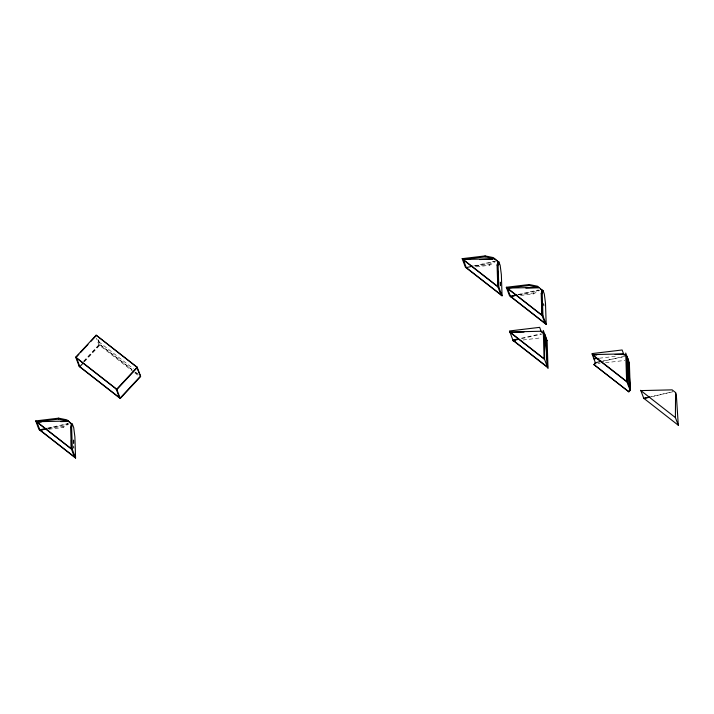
<?xml version="1.0" encoding="UTF-8"?>
<svg xmlns="http://www.w3.org/2000/svg" width="714" height="714" viewBox="0 0 714 714"><rect width="100%" height="100%" fill="white"/><g stroke="black" fill="none" stroke-linecap="round" stroke-linejoin="round"><path stroke-width="0.54" stroke-dasharray="3.57 2.68" d="M83.645 361.23L99.532 344.13L131.947 369.424M83.788 361.623L99.683 344.514L97.381 338.418M84.341 361.784L100.237 344.675L97.72 338.017M47.713 428.418L63.046 426.579L68.196 423.357M48.793 429.221L63.109 427.507L69.079 423.768M475.274 266.045L489.518 264.332L494.659 261.11M476.363 266.849L489.581 265.26L495.552 261.52L475.078 266.108M518.31 294.784L533.653 292.945L537.937 290.259M520.497 295.462L533.715 293.873L539.677 290.134L518.132 294.962M651.382 396.823L672.847 391.763L651.293 396.591M473.837 265.92L494.311 261.333M517.971 294.525L538.436 289.946M47.365 428.159L67.839 423.572M48.606 428.355L68 424.009M521.541 338.168L540.935 333.822M521.711 338.597L542.176 334.018M602.919 361.034L624.83 356.366L602.205 361.436M523.023 339.989L541.355 337.784M599.314 358.232L616.566 356.17M597.984 363.649L600.135 363.39M605.526 362.739L624.928 360.418M98.71 341.703L133.429 368.808M135.446 372.164L138.953 374.895M99.683 344.514L131.947 369.7M135.437 372.431L137.186 373.788M133.937 372.164L98.898 344.817L96.381 338.15M134.812 372.851L139.185 376.269M533.653 292.945L533.715 293.873M489.518 264.332L489.581 265.26M63.046 426.579L63.109 427.507M543.854 303.825L543.997 306.029M543.684 303.396L543.827 305.592M500.148 281.816L500.434 286.207M500.059 282.476L500.344 286.876M73.39 439.654L73.961 448.454M73.301 440.324L73.801 448.026M500.585 282.2L500.692 285.404M73.979 440.181L74.086 443.376"/><path stroke-width="1.07" d="M74.542 457.255L71.302 448.695L71.373 440.002M71.471 425.874L71.489 423.697L66.866 419.85L58.637 418.163L35.718 420.921L38.949 429.471L75.595 458.076M501.005 295.007L497.774 286.457L497.89 271.24M497.935 264.716L497.961 261.458L493.338 257.602L485.101 255.924L462.181 258.673L465.421 267.223L502.058 295.837L501.353 274.64L500.175 265.376L498.845 261.868L497.961 261.458L497.078 265.09L497.774 286.457M545.139 323.62L541.908 315.07L541.988 304.2M542.078 292.24L542.096 290.071L537.472 286.216L529.235 284.538L506.315 287.287L509.546 295.837L546.192 324.442L545.487 303.254L544.309 293.981L542.979 290.482L542.096 290.071L541.212 293.695L541.908 315.07M544.755 334.384L544.568 359.383L510.019 332.412L524.04 332.081M627.204 357.009L627.026 382.008L592.477 355.036L596.788 354.938M675.39 417.556L675.578 392.557L672.124 389.862L640.842 390.594L675.39 417.556L678.3 425.249L643.751 398.278L650.213 396.832M71.302 448.695L70.606 427.329L71.489 423.697L72.382 424.107L73.703 427.615L74.89 436.888L75.577 458.067L72.346 449.508L71.623 427.24L72.382 424.107M502.049 295.819L498.818 287.269L498.086 264.992L498.845 261.868M546.174 324.433L542.943 315.883L542.221 293.606L542.979 290.482M628.507 391.656L629.926 389.701L628.284 359.071L630.284 389.862L628.864 391.816L593.959 364.684L595.378 362.73L601.84 361.275M593.959 364.684L595.378 362.73M75.72 357.17L96.149 335.178L137.142 367.174L140.676 376.51L120.247 398.501L79.254 366.505L75.72 357.17L116.712 389.175L120.247 398.501M78.897 354.296L75.871 357.553L116.864 389.558L137.293 367.558L96.149 335.178M80.405 352.671L87.974 344.523M90.999 341.265L96.301 335.562M82.833 363.408L79.807 366.666L76.568 358.107M116.712 389.175L137.142 367.174M648.16 397.582L643.867 398.591L640.726 390.281M472.757 266.161L466.296 267.607L500.844 294.579L500.701 292.374M516.891 294.775L510.43 296.221L544.978 323.192M525.861 288.108L538.802 287.804L529.297 285.466L507.359 288.099L510.59 296.649L514.901 295.685M46.294 428.4L39.823 429.855L74.372 456.817M71.489 423.697L71.659 424.134L68.035 421.001L58.7 419.1L36.753 421.733L39.984 430.283L45.375 429.078M518.31 338.891L512.92 340.096L547.477 367.067L545.469 336.276M518.471 339.328L513.089 340.533L547.638 367.505L545.63 336.713M466.456 268.036L463.225 259.485L485.163 256.853L494.507 258.763L498.122 261.886M510.59 296.649L512.795 296.39M515.481 340.89L513.321 341.149L509.475 330.975L539.659 327.351L541.301 331.689L543.024 333.036M593.923 358.883L598.234 358.366M39.984 430.283L42.188 430.015M497.078 265.09L498.086 264.992M541.212 293.695L542.221 293.606M70.606 427.329L71.623 427.24M463.225 259.485L494.507 258.763M479.567 259.539L492.508 259.244M507.359 288.099L538.642 287.367M615.12 354.51L623.75 354.314M36.753 421.733L68.035 421.001M37.994 422.135L41.233 422.063M60.645 421.608L68.196 421.438M540.525 289.152L542.256 290.5M506.297 287.269L542.943 315.883M507.52 288.527L542.069 315.499M462.172 258.664L498.818 287.269M463.386 259.914L497.935 286.885M594.316 364.845L628.864 391.816M79.102 366.121L120.095 398.117L140.524 376.126L136.588 367.014M35.7 420.903L72.346 449.508M36.923 422.161L71.471 449.133M675.578 392.557L676.301 394.458L678.3 425.249M624.116 355.26L622.117 349.976L591.933 353.6L595.824 363.908M497.961 261.458L499.006 264.216M116.159 389.005L119.399 397.573M529.235 284.538L529.297 285.466M485.101 255.924L485.163 256.853M58.637 418.163L58.7 419.1M627.57 357.955L628.472 385.855M544.595 333.947L544.407 358.946L509.858 331.983L541.132 331.251L544.595 333.947M627.044 356.581L626.856 381.579L592.308 354.608L623.59 353.876L627.044 356.581M629.364 362.73L625.714 353.064L626.624 380.955L630.275 390.62L629.364 362.73M547.111 340.614L543.265 330.43L544.166 358.33L548.013 368.504L547.111 340.614"/></g></svg>
